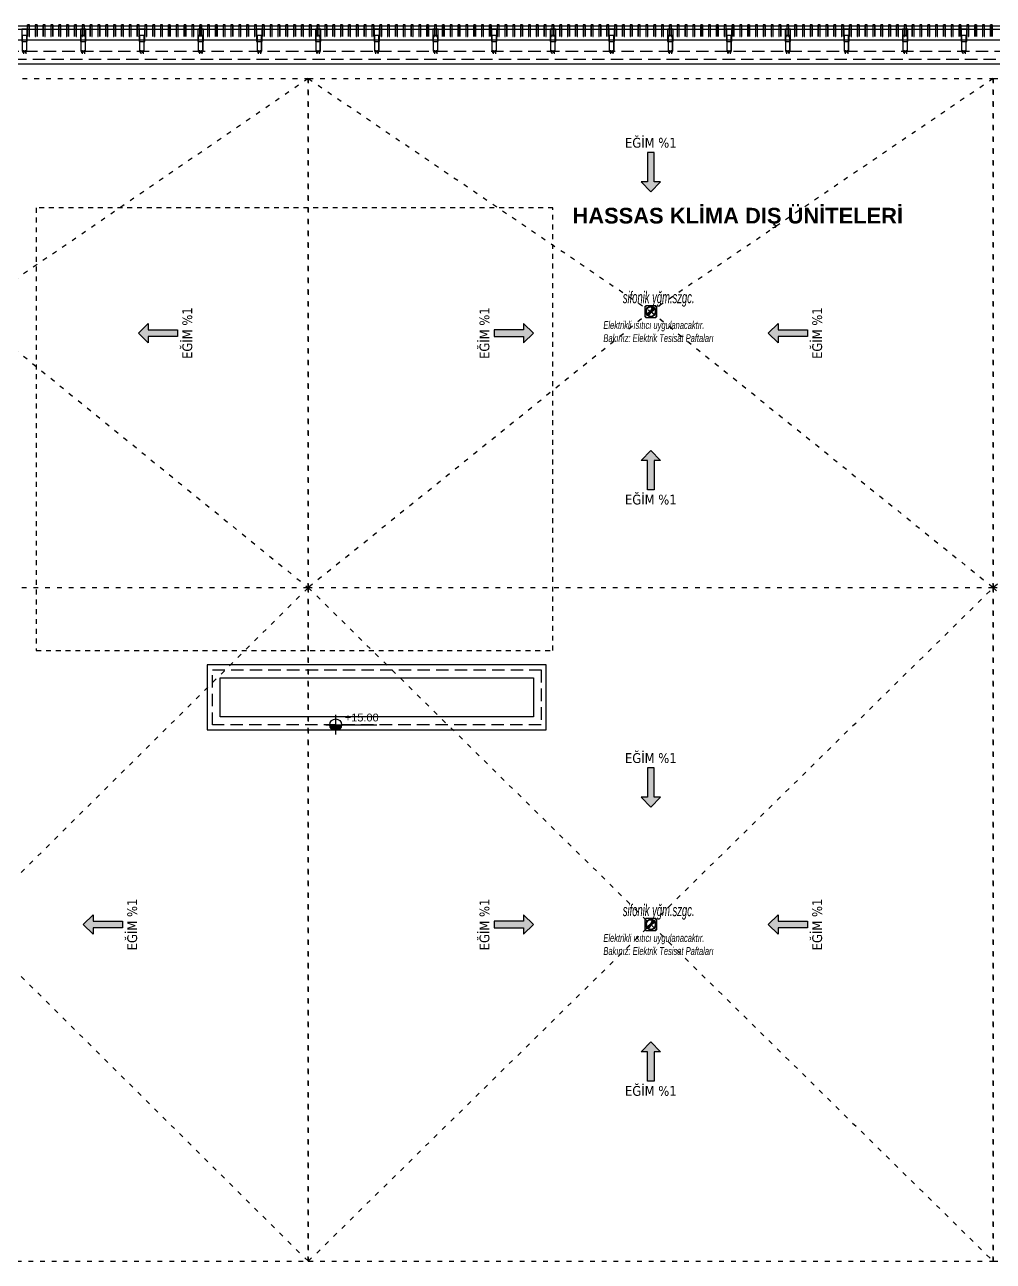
# Model space of a CAD drawing. Header units: centimetres. Extents: x 372964 to 529194, y 28783 to 59011.
# Drawn here: x 393050 to 395525, y 33743 to 36900 of the extents above; entities that cross this region are included whole.
import ezdxf
from ezdxf.enums import TextEntityAlignment as Align

# ---------------------------------------------------------------- set-up
doc = ezdxf.new("R2010")
doc.units = ezdxf.units.CM
for name, pattern in [('( Hidden )', [0.375, 0.25, -0.125]), ('3+1_3b$0$DASHED', [0.25, 0.125, -0.125]), ('ACAD_ISO03W100', [30, 12, -18]), ('HIDDEN', [9.525, 6.35, -3.175])]:
    doc.linetypes.add(name, pattern=pattern)
doc.layers.get('0').update_dxf_attribs({"lineweight": 9})
for name, color, linetype, lineweight in [('0-KRCN-MİMARİ-220526', 8, 'Continuous', 9), ('0-KRCN-SHT-YAZI-ÇAP-PİSSU', 41, 'Continuous', 30), ('AS_YAZI', 8, 'Continuous', 9), ('GEB-BEZUG', 8, 'Continuous', 25)]:
    doc.layers.add(name, color=color, linetype=linetype, lineweight=lineweight)
for name, color, linetype in [('AS_GOR', 8, 'Continuous'), ('AS_PRFL_CELIK', 8, 'Continuous'), ('AS_SMB_KOT', 8, 'Continuous'), ('AS_TA_HIDDEN', 8, 'HIDDEN'), ('AS_TES_SUZGEC', 171, 'Continuous'), ('AS_YAZI_EGIM', 8, 'Continuous')]:
    doc.layers.add(name, color=color, linetype=linetype)
doc.styles.add('_yazı-50', font='arial.ttf')
doc.styles.add('Kalin02', font='arialbd.ttf')
doc.styles.add('TAHOMA', font='tahoma.ttf')
doc.styles.add('ÇAP-2', font='ARIALNBI.TTF')

# ---------------------------------------------------------------- blocks, each defined once
blk = doc.blocks.new('celik dikey profil 8x14')
at = {"layer": 'AS_PRFL_CELIK', "transparency": 33554687}
h = blk.add_hatch(dxfattribs=at)
h.set_pattern_fill('STEEL', color=256, scale=0.1, angle=-90)
h.set_pattern_definition([(315, (-91390.32118, 487457.80356), (0.22450640303, 0.22450640303), []), (315, (-91390.16243, 487457.80356), (0.22450640303, 0.22450640303), [])])
h.paths.add_polyline_path([(2, -26.5), (2.5, -26.5), (2.5, 3.5), (-2.5, 3.5), (-2.5, -26.5), (-2, -26.5), (-2, 3), (2, 3)])
at = {"layer": 'AS_PRFL_CELIK'}
blk.add_lwpolyline([(2, -26.5), (2.5, -26.5), (2.5, 3.5), (-2.5, 3.5), (-2.5, -26.5), (-2, -26.5), (-2, 3), (2, 3)], close=True, dxfattribs=at)
blk = doc.blocks.new('celik yatay tasiyici')
at = {"layer": 'AS_PRFL_CELIK'}
blk.add_line((-6, 0.5), (6, 0.5), dxfattribs=at)
for points in [[(7, 56), (-7, 56), (-7, 25), (7, 25)], [(-6, 0), (6, 0), (6, 40), (-6, 40)], [(-2, 0.5), (-4, 0.5), (-4, 0.7), (-2, 0.7)], [(-2.3, 0.7), (-3.7, 0.7), (-3.7, 1.5), (-2.3, 1.5)], [(-2.5, 0.5), (-2.5, -4.5), (-3.5, -4.5), (-3.5, 0.5)], [(4, 0.5), (2, 0.5), (2, 0.7), (4, 0.7)], [(3.7, 0.7), (2.3, 0.7), (2.3, 1.5), (3.7, 1.5)], [(3.5, 0.5), (3.5, -4.5), (2.5, -4.5), (2.5, 0.5)]]:
    blk.add_lwpolyline(points, close=True, dxfattribs=at)
blk.add_lwpolyline([(5.5, 0.5), (5.5, 40)], dxfattribs=at)
at = {"layer": 'AS_PRFL_CELIK', "linetype": '( Hidden )'}
for points in [[(-3, 2.5), (-3, -6.5)], [(3, 2.5), (3, -6.5)]]:
    blk.add_lwpolyline(points, dxfattribs=at)
blk = doc.blocks.new('celik cephe sistem plan')
at = {"layer": 'AS_PRFL_CELIK'}
blk.add_lwpolyline([(-20, 64), (-20, 56), (3620, 56), (3620, 64)], close=True, dxfattribs=at)
for name, p in [('celik dikey profil 8x14', (460, 64)), ('celik dikey profil 8x14', (480, 64)), ('celik dikey profil 8x14', (500, 64)), ('celik dikey profil 8x14', (520, 64)), ('celik dikey profil 8x14', (540, 64)), ('celik dikey profil 8x14', (560, 64)), ('celik dikey profil 8x14', (580, 64)), ('celik dikey profil 8x14', (600, 64)), ('celik dikey profil 8x14', (620, 64)), ('celik dikey profil 8x14', (640, 64)), ('celik dikey profil 8x14', (660, 64)), ('celik dikey profil 8x14', (680, 64)), ('celik dikey profil 8x14', (700, 64)), ('celik dikey profil 8x14', (720, 64)), ('celik dikey profil 8x14', (740, 64)), ('celik dikey profil 8x14', (760, 64)), ('celik dikey profil 8x14', (780, 64)), ('celik dikey profil 8x14', (800, 64)), ('celik dikey profil 8x14', (820, 64)), ('celik dikey profil 8x14', (840, 64)), ('celik dikey profil 8x14', (860, 64)), ('celik dikey profil 8x14', (880, 64)), ('celik dikey profil 8x14', (900, 64)), ('celik dikey profil 8x14', (920, 64)), ('celik dikey profil 8x14', (940, 64)), ('celik dikey profil 8x14', (960, 64)), ('celik dikey profil 8x14', (980, 64)), ('celik dikey profil 8x14', (1000, 64)), ('celik dikey profil 8x14', (1020, 64)), ('celik dikey profil 8x14', (1040, 64)), ('celik dikey profil 8x14', (1060, 64)), ('celik dikey profil 8x14', (1080, 64)), ('celik dikey profil 8x14', (1100, 64)), ('celik dikey profil 8x14', (1120, 64)), ('celik dikey profil 8x14', (1140, 64)), ('celik dikey profil 8x14', (1160, 64)), ('celik dikey profil 8x14', (1180, 64)), ('celik dikey profil 8x14', (1200, 64)), ('celik dikey profil 8x14', (1220, 64)), ('celik dikey profil 8x14', (1240, 64)), ('celik dikey profil 8x14', (1260, 64)), ('celik dikey profil 8x14', (1280, 64)), ('celik dikey profil 8x14', (1300, 64)), ('celik dikey profil 8x14', (1320, 64)), ('celik dikey profil 8x14', (1340, 64)), ('celik dikey profil 8x14', (1360, 64)), ('celik dikey profil 8x14', (1380, 64)), ('celik dikey profil 8x14', (1400, 64)), ('celik dikey profil 8x14', (1420, 64)), ('celik dikey profil 8x14', (1440, 64)), ('celik dikey profil 8x14', (1460, 64)), ('celik dikey profil 8x14', (1480, 64)), ('celik dikey profil 8x14', (1500, 64)), ('celik dikey profil 8x14', (1520, 64)), ('celik dikey profil 8x14', (1540, 64)), ('celik dikey profil 8x14', (1560, 64)), ('celik dikey profil 8x14', (1580, 64)), ('celik dikey profil 8x14', (1600, 64)), ('celik dikey profil 8x14', (1620, 64)), ('celik dikey profil 8x14', (1640, 64)), ('celik dikey profil 8x14', (1660, 64)), ('celik dikey profil 8x14', (1680, 64)), ('celik dikey profil 8x14', (1700, 64)), ('celik dikey profil 8x14', (1720, 64)), ('celik dikey profil 8x14', (1740, 64)), ('celik dikey profil 8x14', (1760, 64)), ('celik dikey profil 8x14', (1780, 64)), ('celik dikey profil 8x14', (1800, 64)), ('celik dikey profil 8x14', (1820, 64)), ('celik dikey profil 8x14', (1840, 64)), ('celik dikey profil 8x14', (1860, 64)), ('celik dikey profil 8x14', (1880, 64)), ('celik dikey profil 8x14', (1900, 64)), ('celik dikey profil 8x14', (1920, 64)), ('celik dikey profil 8x14', (1940, 64)), ('celik dikey profil 8x14', (1960, 64)), ('celik dikey profil 8x14', (1980, 64)), ('celik dikey profil 8x14', (2000, 64)), ('celik dikey profil 8x14', (2020, 64)), ('celik dikey profil 8x14', (2040, 64)), ('celik dikey profil 8x14', (2060, 64)), ('celik dikey profil 8x14', (2080, 64)), ('celik dikey profil 8x14', (2100, 64)), ('celik dikey profil 8x14', (2120, 64)), ('celik dikey profil 8x14', (2140, 64)), ('celik dikey profil 8x14', (2160, 64)), ('celik dikey profil 8x14', (2180, 64)), ('celik dikey profil 8x14', (2200, 64)), ('celik dikey profil 8x14', (2220, 64)), ('celik dikey profil 8x14', (2240, 64)), ('celik dikey profil 8x14', (2260, 64)), ('celik dikey profil 8x14', (2280, 64)), ('celik dikey profil 8x14', (2300, 64)), ('celik dikey profil 8x14', (2320, 64)), ('celik dikey profil 8x14', (2340, 64)), ('celik dikey profil 8x14', (2360, 64)), ('celik dikey profil 8x14', (2380, 64)), ('celik dikey profil 8x14', (2400, 64)), ('celik dikey profil 8x14', (2420, 64)), ('celik dikey profil 8x14', (2440, 64)), ('celik dikey profil 8x14', (2460, 64)), ('celik dikey profil 8x14', (2480, 64)), ('celik dikey profil 8x14', (2500, 64)), ('celik dikey profil 8x14', (2520, 64)), ('celik dikey profil 8x14', (2540, 64)), ('celik dikey profil 8x14', (2560, 64)), ('celik dikey profil 8x14', (2580, 64)), ('celik dikey profil 8x14', (2600, 64)), ('celik dikey profil 8x14', (2620, 64)), ('celik dikey profil 8x14', (2640, 64)), ('celik dikey profil 8x14', (2660, 64)), ('celik dikey profil 8x14', (2680, 64)), ('celik dikey profil 8x14', (2700, 64)), ('celik dikey profil 8x14', (2720, 64)), ('celik dikey profil 8x14', (2740, 64)), ('celik dikey profil 8x14', (2760, 64)), ('celik dikey profil 8x14', (2780, 64)), ('celik dikey profil 8x14', (2800, 64)), ('celik dikey profil 8x14', (2820, 64)), ('celik dikey profil 8x14', (2840, 64)), ('celik dikey profil 8x14', (2860, 64)), ('celik dikey profil 8x14', (2880, 64)), ('celik dikey profil 8x14', (2900, 64)), ('celik dikey profil 8x14', (2920, 64)), ('celik yatay tasiyici', (450, 0)), ('celik yatay tasiyici', (600, 0)), ('celik yatay tasiyici', (750, 0)), ('celik yatay tasiyici', (900, 0)), ('celik yatay tasiyici', (1050, 0)), ('celik yatay tasiyici', (1200, 0)), ('celik yatay tasiyici', (1350, 0)), ('celik yatay tasiyici', (1500, 0)), ('celik yatay tasiyici', (1650, 0)), ('celik yatay tasiyici', (1800, 0)), ('celik yatay tasiyici', (1950, 0)), ('celik yatay tasiyici', (2100, 0)), ('celik yatay tasiyici', (2250, 0)), ('celik yatay tasiyici', (2400, 0)), ('celik yatay tasiyici', (2550, 0)), ('celik yatay tasiyici', (2700, 0)), ('celik yatay tasiyici', (2850, 0))]:
    blk.add_blockref(name, p, dxfattribs=at)
blk = doc.blocks.new('STR_R')
at = {"layer": 'AS_TA_HIDDEN', "linetype": 'HIDDEN', "ltscale": 5}
for points in [[(13840, -225), (14375, -225), (14375, 50), (22550, 50)], [(13840, -245), (14395, -245), (14395, 30), (22530, 30), (22530, -1320)]]:
    blk.add_lwpolyline(points, dxfattribs=at)
for points in [[(16170, -1670), (15330, -1670), (15330, -1530), (16170, -1530)], [(16150, -1650), (15350, -1650), (15350, -1550), (16150, -1550)]]:
    blk.add_lwpolyline(points, close=True, dxfattribs=at)
at = {"layer": 'AS_PRFL_CELIK'}
blk.add_blockref('celik cephe sistem plan', (14400, 50), dxfattribs=at)
blk = doc.blocks.new('OPK-03-1_RD')
at = {"layer": 'AS_GOR'}
for points in [[(22578, -1295), (22578, 78), (14347, 78), (14347, -197), (13868, -197)], [(22517, -1295), (22517, 17), (14408, 17), (14408, -258), (13868, -258)]]:
    blk.add_lwpolyline(points, dxfattribs=at)
for points in [[(15317, -1683), (16183, -1683), (16183, -1517), (15317, -1517)], [(15350, -1550), (16150, -1550), (16150, -1650), (15350, -1650)]]:
    blk.add_lwpolyline(points, close=True, dxfattribs=at)
blk.add_blockref('STR_R', (0, 0))
blk = doc.blocks.new('Einfügepunkt')
at = {"layer": 'GEB-BEZUG'}
for p, q in [((-1, -1), (1, 1)), ((-1, 1), (1, -1))]:
    blk.add_line(p, q, dxfattribs=at)
blk = doc.blocks.new('sifonik-suzgec')
at = {"layer": 'AS_TES_SUZGEC', "ltscale": 25}
for p, q in [((-15, 13), (-13, 15)), ((-15, 13), (-15, -13)), ((-12.9, 0.2), (-13.1, 0)), ((13, 15), (-13, 15)), ((-12.9, 0.2), (-12.2, 0.2)), ((-12.4, 3.5), (-12.6, 3.4)), ((-12.6, 3.4), (-12.5, 3.2)), ((-12.6, 3.4), (-11.9, 3.2)), ((-12.5, 3.2), (-11.8, 3)), ((-12.4, 3.5), (-11.7, 3.3)), ((-12.3, 0), (-12.2, 0.2)), ((-12.2, 0.2), (-11.8, 0.2)), ((-11.9, 3.2), (-11.7, 3.3)), ((-11.8, 3), (-11.9, 3.2)), ((-11.4, 2.9), (-11.8, 3)), ((-11.7, 3.3), (-11.3, 3.2)), ((-10.5, 1.6), (-11.7, 1.7)), ((-11.7, 1.4), (-10.6, 1.2)), ((-11.1, 6.6), (-11.3, 6.5)), ((-11.3, 6.5), (-11.3, 6.3)), ((-11.3, 6.5), (-10.7, 6.2)), ((-11.3, 6.3), (-10.6, 5.9)), ((-11.1, 6.6), (-10.4, 6.2)), ((-11, 4.3), (-9.9, 3.9)), ((-9.8, 4.2), (-10.8, 4.7)), ((-10.7, 6.2), (-10.4, 6.2)), ((-10.6, 5.9), (-10.7, 6.2)), ((-10.3, 5.7), (-10.6, 5.9)), ((-10.6, 1.2), (-10.5, 1.6)), ((-10.4, 6.2), (-10.1, 6.1)), ((-9.9, 3.9), (-9.8, 4.2)), ((-9.5, 7), (-8.5, 6.3)), ((-8.3, 6.6), (-9.3, 7.3)), ((-9.2, 9.2), (-9.2, 9)), ((-9, 9.2), (-9.2, 9.2)), ((-9.2, 9.2), (-8.7, 8.7)), ((-9.2, 9), (-8.7, 8.5)), ((-9, 9.2), (-8.5, 8.7)), ((-8.7, 8.7), (-8.5, 8.7)), ((-8.7, 8.5), (-8.7, 8.7)), ((-8.5, 8.2), (-8.7, 8.5)), ((-8.5, 8.7), (-8.2, 8.5)), ((-8.5, 6.3), (-8.3, 6.6)), ((-7.3, 9.3), (-6.6, 8.3)), ((-6.3, 8.5), (-7, 9.5)), ((-6.5, 11.3), (-6.6, 11.1)), ((-6.6, 11.1), (-6.2, 10.4)), ((-6.6, 8.3), (-6.3, 8.5)), ((-6.5, 11.3), (-6.2, 10.7)), ((-6.3, 11.3), (-6.5, 11.3)), ((-6.3, 11.3), (-5.9, 10.6)), ((-6.2, 10.7), (-5.9, 10.6)), ((-6.2, 10.4), (-6.2, 10.7)), ((-6.1, 10.1), (-6.2, 10.4)), ((-5.9, 10.6), (-5.7, 10.3)), ((-4.7, 10.8), (-4.2, 9.8)), ((-3.9, 9.9), (-4.3, 11)), ((-4.2, 9.8), (-3.9, 9.9)), ((-3.4, 12.6), (-3.5, 12.4)), ((-3.5, 12.4), (-3.3, 11.7)), ((-3.4, 12.6), (-3.2, 11.9)), ((-3.2, 12.5), (-3.4, 12.6)), ((-3.3, 11.7), (-3.2, 11.9)), ((-3.2, 11.3), (-3.3, 11.7)), ((-0.6, 0.6), (-3.3, -1.2)), ((-3.3, -1.3), (-0.5, 0.5)), ((-3.2, 12.5), (-3, 11.8)), ((-3.2, 11.9), (-3, 11.8)), ((-3, 11.8), (-2.9, 11.4)), ((-1.7, 11.7), (-1.6, 10.5)), ((-1.6, 10.5), (-1.2, 10.6)), ((-1.2, 10.6), (-1.4, 11.7)), ((1.8, 4.2), (-0.6, 0.6)), ((-0.6, 0.6), (-0.5, 0.5)), ((-0.5, 0.5), (1.8, 4.1)), ((-0.5, 0.5), (0, 0)), ((0, 13.1), (-0.2, 12.9)), ((-0.2, 12.9), (-0.2, 12.2)), ((-0.2, 12.2), (0, 12.3)), ((-0.2, 11.8), (-0.2, 12.2)), ((0, 13.1), (0, 12.3)), ((0.2, 12.9), (0, 13.1)), ((0, 12.3), (0.2, 12.2)), ((0, 0), (2.6, 2.6)), ((0, 0), (0, 0.2)), ((0.2, 12.9), (0.2, 12.2)), ((0.2, 12.2), (0.2, 11.8)), ((3.3, 1.3), (0.5, -0.5)), ((0.6, -0.6), (3.3, 1.2)), ((1.4, 11.7), (1.2, 10.6)), ((1.2, 10.6), (1.6, 10.5)), ((1.6, 10.5), (1.7, 11.7)), ((1.9, 4.3), (1.8, 4.2)), ((1.8, 4.2), (1.8, 4.1)), ((1.8, 4.2), (1.8, 4.2)), ((1.8, 4.1), (1.8, 4.2)), ((2.6, 2.6), (1.8, 4.2)), ((1.8, 4.1), (2.6, 2.6)), ((3.8, 7.3), (1.9, 4.3)), ((1.9, 4.3), (3.9, 7.2)), ((1.9, 4.2), (1.9, 4.3)), ((1.9, 4.3), (1.9, 4.2)), ((1.9, 4.3), (1.9, 4.3)), ((2.7, 2.7), (1.9, 4.3)), ((1.9, 4.2), (2.7, 2.7)), ((2.6, 2.6), (2.6, 2.6)), ((2.6, 2.6), (2.6, 2.6)), ((2.6, 2.6), (3.3, 1.3)), ((3.3, 1.3), (2.6, 2.6)), ((2.7, 2.7), (7.7, 7.7)), ((2.7, 2.7), (2.7, 2.7)), ((2.7, 2.7), (2.7, 2.7)), ((2.7, 2.7), (3.4, 1.4)), ((3.4, 1.4), (2.7, 2.7)), ((2.9, 11.4), (3, 11.8)), ((3.2, 12.5), (3, 11.8)), ((3, 11.8), (3.2, 11.9)), ((3.4, 12.6), (3.2, 11.9)), ((3.4, 12.6), (3.2, 12.5)), ((3.2, 11.9), (3.3, 11.7)), ((3.3, 11.7), (3.2, 11.3)), ((3.5, 12.4), (3.3, 11.7)), ((3.3, 1.2), (3.5, 1.3)), ((3.3, 1.3), (3.3, 1.3)), ((3.3, 1.2), (3.3, 1.3)), ((3.3, 1.3), (3.3, 1.2)), ((3.5, 12.4), (3.4, 12.6)), ((7.2, 3.9), (3.4, 1.4)), ((3.4, 1.4), (3.4, 1.4)), ((3.5, 1.3), (3.4, 1.4)), ((3.4, 1.4), (3.5, 1.3)), ((3.5, 1.3), (7.3, 3.8)), ((3.8, 7.3), (4.1, 7.7)), ((4.3, 11), (3.9, 9.9)), ((3.9, 9.9), (4.2, 9.8)), ((4.1, 7.7), (5.7, 10.3)), ((4.2, 9.8), (4.7, 10.8)), ((5.7, 10.3), (5.9, 10.5)), ((6.3, 11.3), (5.9, 10.5)), ((5.9, 10.5), (6.1, 10.6)), ((6.5, 11.3), (6.1, 10.6)), ((6.1, 10.6), (6.2, 10.3)), ((6.2, 10.3), (6.1, 10.1)), ((6.6, 11.1), (6.2, 10.3)), ((6.5, 11.3), (6.3, 11.3)), ((6.6, 11.1), (6.5, 11.3)), ((6.6, 9.8), (6.8, 9.9)), ((7.2, 9.3), (7.4, 9.5)), ((7.7, 4.1), (7.3, 3.8)), ((7.7, 9.2), (7.6, 9.1)), ((7.7, 7.7), (8.6, 8.6)), ((7.7, 4.1), (10.3, 5.7)), ((10.3, 5.8), (7.9, 4.3)), ((8.2, 8.5), (8.4, 8.6)), ((9, 9.2), (8.4, 8.6)), ((8.4, 8.6), (8.6, 8.6)), ((8.6, 8.4), (8.5, 8.2)), ((9.2, 9.2), (8.6, 8.6)), ((9.2, 9), (8.6, 8.4)), ((8.6, 8.6), (8.6, 8.4)), ((9.2, 9.2), (9, 9.2)), ((9.1, 7.6), (9.2, 7.7)), ((9.2, 9), (9.2, 9.2)), ((9.3, 7.2), (9.5, 7.4)), ((9.9, 6.8), (9.8, 6.6)), ((10.1, 6.1), (10.3, 6.2)), ((11.1, 6.6), (10.3, 6.2)), ((10.3, 6.2), (10.6, 6.1)), ((10.5, 6), (10.3, 5.8)), ((10.3, 5.7), (10.5, 5.9)), ((10.3, 5.8), (10.3, 5.7)), ((11.3, 6.3), (10.5, 5.9)), ((10.6, 6.1), (10.5, 6)), ((10.5, 5.9), (10.5, 6)), ((11.3, 6.5), (10.6, 6.1)), ((11.3, 6.5), (11.1, 6.6)), ((11.3, 6.3), (11.3, 6.5)), ((11.7, 3.3), (11.3, 3.2)), ((11.4, 2.9), (11.8, 3)), ((12.4, 3.5), (11.7, 3.3)), ((11.9, 3.2), (11.7, 3.3)), ((11.8, 3), (11.9, 3.2)), ((12.5, 3.2), (11.8, 3)), ((12.2, 0.2), (11.8, 0.2)), ((12.6, 3.4), (11.9, 3.2)), ((12.3, 0), (12.2, 0.2)), ((12.9, 0.2), (12.2, 0.2)), ((12.6, 3.4), (12.4, 3.5)), ((12.5, 3.2), (12.6, 3.4)), ((13.1, 0), (12.9, 0.2)), ((13, 15), (15, 13)), ((15, -13), (15, 13)), ((-13, -15), (-15, -13)), ((-13.1, 0), (-12.9, -0.2)), ((-13.1, 0), (-12.3, 0)), ((-13, -15), (13, -15)), ((-12.9, -0.2), (-12.2, -0.2)), ((-12.5, -3.2), (-12.6, -3.4)), ((-12.6, -3.4), (-11.9, -3.2)), ((-12.6, -3.4), (-12.4, -3.5)), ((-12.5, -3.2), (-11.8, -3)), ((-12.4, -3.5), (-11.7, -3.3)), ((-12.2, -0.2), (-12.3, 0)), ((-11.8, -0.2), (-12.2, -0.2)), ((-11.9, -3.2), (-11.8, -3)), ((-11.7, -3.3), (-11.9, -3.2)), ((-11.8, -3), (-11.4, -2.9)), ((-10.6, -1.2), (-11.7, -1.4)), ((-11.7, -1.7), (-10.5, -1.6)), ((-11.3, -3.2), (-11.7, -3.3)), ((-11.3, -6.3), (-10.5, -5.9)), ((-11.3, -6.5), (-10.6, -6.1)), ((-11.3, -6.3), (-11.3, -6.5)), ((-11.3, -6.5), (-11.1, -6.6)), ((-11.1, -6.6), (-10.3, -6.2)), ((-9.9, -3.9), (-11, -4.3)), ((-10.8, -4.7), (-9.8, -4.2)), ((-10.5, -1.6), (-10.6, -1.2)), ((-10.6, -6.1), (-10.5, -5.9)), ((-10.3, -6.2), (-10.6, -6.1)), ((-10.5, -5.9), (-10.3, -5.7)), ((-10.3, -5.7), (-7.7, -4.1)), ((-10.1, -6.1), (-10.3, -6.2)), ((-9.8, -4.2), (-9.9, -3.9)), ((-9.9, -6.8), (-9.8, -6.6)), ((-9.3, -7.2), (-9.5, -7.4)), ((-9.1, -7.6), (-9.2, -7.7)), ((-9.2, -9), (-8.6, -8.4)), ((-9.2, -9.2), (-8.6, -8.6)), ((-9.2, -9), (-9.2, -9.2)), ((-9.2, -9.2), (-9, -9.2)), ((-9, -9.2), (-8.4, -8.6)), ((-8.6, -8.6), (-7.7, -7.7)), ((-8.6, -8.4), (-8.5, -8.2)), ((-8.6, -8.6), (-8.6, -8.4)), ((-8.4, -8.6), (-8.6, -8.6)), ((-8.2, -8.5), (-8.4, -8.6)), ((-7.7, -7.7), (-2.7, -2.7)), ((-7.7, -4.1), (-7.3, -3.8)), ((-7.7, -9.2), (-7.6, -9.1)), ((-7.2, -9.3), (-7.4, -9.5)), ((-3.5, -1.3), (-7.3, -3.8)), ((-7.3, -3.9), (-3.4, -1.4)), ((-6.6, -9.8), (-6.8, -9.9)), ((-6.6, -11.1), (-6.2, -10.3)), ((-6.6, -11.1), (-6.5, -11.3)), ((-6.5, -11.3), (-6.1, -10.6)), ((-6.5, -11.3), (-6.3, -11.3)), ((-6.3, -11.3), (-5.9, -10.5)), ((-6.2, -10.3), (-6.1, -10.1)), ((-6.1, -10.6), (-6.2, -10.3)), ((-6, -10.5), (-6.1, -10.6)), ((-5.8, -10.3), (-6, -10.5)), ((-6, -10.5), (-5.9, -10.5)), ((-5.9, -10.5), (-5.7, -10.3)), ((-4.3, -7.9), (-5.8, -10.3)), ((-5.7, -10.3), (-5.8, -10.3)), ((-5.7, -10.3), (-4.1, -7.7)), ((-3.8, -7.3), (-4.1, -7.7)), ((-1.9, -4.3), (-3.9, -7.3)), ((-3.8, -7.3), (-1.9, -4.3)), ((-3.3, -1.2), (-3.5, -1.3)), ((-3.5, -1.3), (-3.4, -1.4)), ((-3.4, -1.4), (-3.5, -1.3)), ((-3.5, -12.4), (-3.3, -11.7)), ((-3.5, -12.4), (-3.4, -12.6)), ((-3.4, -1.4), (-3.4, -1.4)), ((-2.7, -2.7), (-3.4, -1.4)), ((-3.4, -1.4), (-2.7, -2.7)), ((-3.4, -12.6), (-3.2, -11.9)), ((-3.4, -12.6), (-3.2, -12.5)), ((-3.3, -1.3), (-3.3, -1.2)), ((-3.3, -1.2), (-3.3, -1.3)), ((-3.3, -1.3), (-3.3, -1.3)), ((-2.6, -2.6), (-3.3, -1.3)), ((-3.3, -1.3), (-2.6, -2.6)), ((-3.2, -11.3), (-3.3, -11.7)), ((-3.3, -11.7), (-3.2, -11.9)), ((-3.2, -11.9), (-3, -11.8)), ((-3.2, -12.5), (-3, -11.8)), ((-3, -11.8), (-2.9, -11.4)), ((-2.7, -2.7), (-2.7, -2.7)), ((-2.7, -2.7), (-1.9, -4.3)), ((-1.9, -4.2), (-2.7, -2.7)), ((-2.7, -2.7), (-2.7, -2.7)), ((-2.6, -2.6), (0, 0)), ((-2.6, -2.6), (-2.6, -2.6)), ((-2.6, -2.6), (-1.8, -4.2)), ((-1.8, -4.1), (-2.6, -2.6)), ((-2.6, -2.6), (-2.6, -2.6)), ((-1.9, -4.3), (-1.8, -4.2)), ((-1.9, -4.2), (-1.9, -4.3)), ((-1.9, -4.3), (-1.9, -4.2)), ((-1.9, -4.3), (-1.9, -4.3)), ((0.5, -0.5), (-1.8, -4.1)), ((-1.8, -4.2), (0.6, -0.6)), ((-1.8, -4.2), (-1.8, -4.1)), ((-1.8, -4.1), (-1.8, -4.2)), ((-1.8, -4.2), (-1.8, -4.2)), ((0, 0), (-0.3, 0)), ((-0.2, -11.8), (-0.2, -12.2)), ((-0.2, -12.2), (0, -12.3)), ((-0.2, -12.9), (-0.2, -12.2)), ((-0.2, -12.9), (0, -13.1)), ((0, 0), (0.5, -0.5)), ((0, 0), (0.2, 0)), ((0, 0), (0, -0.3)), ((0, -12.3), (0.2, -12.2)), ((0, -13.1), (0, -12.3)), ((0, -13.1), (0.2, -12.9)), ((0.2, -12.2), (0.2, -11.8)), ((0.2, -12.9), (0.2, -12.2)), ((0.6, -0.6), (0.5, -0.5)), ((2.9, -11.4), (3, -11.8)), ((3, -11.8), (3.2, -11.9)), ((3.2, -12.5), (3, -11.8)), ((3.3, -11.7), (3.2, -11.3)), ((3.2, -11.9), (3.3, -11.7)), ((3.4, -12.6), (3.2, -11.9)), ((3.2, -12.5), (3.4, -12.6)), ((3.5, -12.4), (3.3, -11.7)), ((3.4, -12.6), (3.5, -12.4)), ((5.7, -10.3), (5.9, -10.6)), ((5.9, -10.6), (6.2, -10.7)), ((6.3, -11.3), (5.9, -10.6)), ((6.2, -10.4), (6.1, -10.1)), ((6.2, -10.7), (6.2, -10.4)), ((6.6, -11.1), (6.2, -10.4)), ((6.5, -11.3), (6.2, -10.7)), ((6.3, -11.3), (6.5, -11.3)), ((6.5, -11.3), (6.6, -11.1)), ((8.2, -8.5), (8.5, -8.7)), ((8.7, -8.5), (8.5, -8.2)), ((8.5, -8.7), (8.7, -8.7)), ((9, -9.2), (8.5, -8.7)), ((8.7, -8.7), (8.7, -8.5)), ((9.2, -9), (8.7, -8.5)), ((9.2, -9.2), (8.7, -8.7)), ((9, -9.2), (9.2, -9.2)), ((9.2, -9.2), (9.2, -9)), ((10.1, -6.1), (10.4, -6.2)), ((10.6, -5.9), (10.3, -5.7)), ((10.4, -6.2), (10.7, -6.2)), ((11.1, -6.6), (10.4, -6.2)), ((10.7, -6.2), (10.6, -5.9)), ((11.3, -6.3), (10.6, -5.9)), ((11.3, -6.5), (10.7, -6.2)), ((11.1, -6.6), (11.3, -6.5)), ((11.3, -3.2), (11.7, -3.3)), ((11.3, -6.5), (11.3, -6.3)), ((11.8, -3), (11.4, -2.9)), ((11.7, -3.3), (11.9, -3.2)), ((12.4, -3.5), (11.7, -3.3)), ((11.8, -0.2), (12.2, -0.2)), ((11.9, -3.2), (11.8, -3)), ((12.5, -3.2), (11.8, -3)), ((12.6, -3.4), (11.9, -3.2)), ((12.2, -0.2), (12.3, 0)), ((12.9, -0.2), (12.2, -0.2)), ((13.1, 0), (12.3, 0)), ((12.4, -3.5), (12.6, -3.4)), ((12.6, -3.4), (12.5, -3.2)), ((12.9, -0.2), (13.1, 0)), ((15, -13), (13, -15))]:
    blk.add_line(p, q, dxfattribs=at)
for centre, radius in [((0, 0), 13.1), ((-12.5, 12.5), 0.3), ((12.5, 12.5), 0.3), ((-12.5, -12.5), 0.3), ((12.5, -12.5), 0.3)]:
    blk.add_circle(centre, radius, dxfattribs=at)
for centre, radius, start, end in [((0, 0), 12.9, 165.8007, 179.1993), ((0, 0), 12.6, 165.8198, 179.1802), ((0, 0), 12.9, 150.8007, 164.1993), ((0, 0), 12.6, 150.8198, 164.1802), ((0, 0), 12.1, 165.8539, 179.1461), ((0, 0), 12, 165.8607, 179.1393), ((0, 0), 11.8, 165.8753, 179.1247), ((0, 0), 11.8, 171.6247, 173.3753), ((0, 0), 12.1, 150.8539, 164.1461), ((0, 0), 12, 150.8607, 164.1393), ((0, 0), 11.8, 150.8753, 164.1247), ((0, 0), 12.9, 135.8007, 149.1993), ((0, 0), 11.8, 156.6247, 158.3753), ((0, 0), 12.6, 135.8198, 149.1802), ((0, 0), 12.1, 135.8539, 149.1461), ((0, 0), 12, 135.8607, 149.1393), ((0, 0), 11.8, 135.8753, 149.1247), ((0, 0), 11.8, 141.6247, 143.3753), ((0, 0), 12.9, 120.8007, 134.1993), ((0, 0), 12.6, 120.8198, 134.1802), ((0, 0), 12.1, 120.8539, 134.1461), ((0, 0), 12, 120.8607, 134.1393), ((0, 0), 11.8, 120.8753, 134.1247), ((0, 0), 11.8, 126.6247, 128.3753), ((0, 0), 12.9, 105.8007, 119.1993), ((0, 0), 12.6, 105.8198, 119.1802), ((0, 0), 12.1, 105.8539, 119.1461), ((0, 0), 12, 105.8607, 119.1393), ((0, 0), 11.8, 105.8753, 119.1247), ((0, 0), 11.8, 111.6247, 113.3753), ((0, 0), 12.9, 90.8007, 104.1993), ((0, 0), 12.6, 90.8198, 104.1802), ((0, 0), 12.1, 90.8539, 104.1461), ((0, 0), 12, 90.8607, 104.1393), ((0, 0), 11.8, 90.8753, 104.1247), ((0, 0), 11.8, 96.6247, 98.3753), ((0, 0), 12.9, 75.8007, 89.1993), ((0, 0), 12.6, 75.8198, 89.1802), ((0, 0), 12.1, 75.8539, 89.1461), ((0, 0), 12, 75.8607, 89.1393), ((0, 0), 11.8, 75.8753, 89.1247), ((0, 0), 11.8, 81.6247, 83.3753), ((0, 0), 11.8, 60.8753, 74.1247), ((0, 0), 12.1, 60.8539, 74.1461), ((0, 0), 12, 60.8607, 74.1393), ((0, 0), 12.6, 60.8198, 74.1802), ((0, 0), 12.9, 60.8007, 74.1993), ((5.9, 5.9), 2.58, 45, 135.7807), ((0, 0), 11.8, 66.6247, 68.3753), ((0, 0), 11.8, 45.8753, 59.1247), ((0, 0), 12.1, 45.8539, 59.1461), ((0, 0), 12, 55.6693, 59.1393), ((0, 0), 12.6, 45.8198, 59.1802), ((0, 0), 12.9, 45.8007, 59.1993), ((0, 0), 12, 52.1808, 55.6693), ((0, 0), 12, 45.8607, 50.069), ((5.9, 5.9), 2.58, 321.1789, 45), ((5.9, 5.9), 2.58, 314.2193, 321.1789), ((0, 0), 11.8, 30.8753, 44.1247), ((0, 0), 12, 39.931, 44.1393), ((0, 0), 12.1, 30.8539, 44.1461), ((0, 0), 12.6, 30.8198, 44.1802), ((0, 0), 12.9, 30.8007, 44.1993), ((0, 0), 12, 34.3307, 37.8192), ((0, 0), 12, 30.8607, 34.3307), ((0, 0), 11.8, 15.8753, 29.1247), ((0, 0), 12, 15.8607, 29.1393), ((0, 0), 12.1, 15.8539, 29.1461), ((0, 0), 12.6, 15.8198, 29.1802), ((0, 0), 12.9, 15.8007, 29.1993), ((0, 0), 11.8, 0.8753, 14.1247), ((0, 0), 12, 0.8607, 14.1393), ((0, 0), 12.1, 0.8539, 14.1461), ((0, 0), 12.6, 0.8198, 14.1802), ((0, 0), 12.9, 0.8007, 14.1993), ((0, 0), 12.9, 180.8007, 194.1993), ((0, 0), 12.6, 180.8198, 194.1802), ((0, 0), 12.9, 195.8007, 209.1993), ((0, 0), 12.1, 180.8539, 194.1461), ((0, 0), 12.6, 195.8198, 209.1802), ((0, 0), 12, 180.8607, 194.1393), ((0, 0), 11.8, 180.8753, 194.1247), ((0, 0), 11.8, 186.6247, 188.3753), ((0, 0), 12.1, 195.8539, 209.1461), ((0, 0), 12, 195.8607, 209.1393), ((0, 0), 11.8, 195.8753, 209.1247), ((0, 0), 12.9, 210.8007, 224.1993), ((0, 0), 11.8, 201.6247, 203.3753), ((0, 0), 12.6, 210.8198, 224.1802), ((0, 0), 12.1, 210.8539, 224.1461), ((0, 0), 12, 210.8607, 214.3307), ((0, 0), 11.8, 210.8753, 224.1247), ((0, 0), 12, 214.3307, 217.8192), ((0, 0), 12, 219.931, 224.1393), ((0, 0), 12.9, 225.8007, 239.1993), ((0, 0), 12.6, 225.8198, 239.1802), ((-5.9, -5.9), 2.58, 134.2193, 225), ((0, 0), 12, 225.8607, 230.069), ((0, 0), 12.1, 225.8539, 239.1461), ((0, 0), 11.8, 225.8753, 239.1247), ((-5.9, -5.9), 2.58, 225, 308.8211), ((0, 0), 12, 232.1808, 235.6693), ((0, 0), 12, 235.6693, 239.1393), ((0, 0), 12.9, 240.8007, 254.1993), ((0, 0), 12.6, 240.8198, 254.1802), ((0, 0), 12.1, 240.8539, 254.1461), ((0, 0), 12, 240.8607, 254.1393), ((0, 0), 11.8, 240.8753, 254.1247), ((-5.9, -5.9), 2.58, 308.8211, 315.7807), ((0, 0), 12.9, 255.8007, 269.1993), ((0, 0), 12.6, 255.8198, 269.1802), ((0, 0), 12.1, 255.8539, 269.1461), ((0, 0), 11.8, 255.8753, 269.1247), ((0, 0), 12, 255.8607, 269.1393), ((0, 0), 11.8, 270.8753, 284.1247), ((0, 0), 12, 270.8607, 284.1393), ((0, 0), 12.1, 270.8539, 284.1461), ((0, 0), 12.6, 270.8198, 284.1802), ((0, 0), 12.9, 270.8007, 284.1993), ((0, 0), 11.8, 285.8753, 299.1247), ((0, 0), 12, 285.8607, 299.1393), ((0, 0), 12.1, 285.8539, 299.1461), ((0, 0), 12.6, 285.8198, 299.1802), ((0, 0), 12.9, 285.8007, 299.1993), ((0, 0), 11.8, 300.8753, 314.1247), ((0, 0), 12, 300.8607, 314.1393), ((0, 0), 12.1, 300.8539, 314.1461), ((0, 0), 12.6, 300.8198, 314.1802), ((0, 0), 12.9, 300.8007, 314.1993), ((0, 0), 11.8, 315.8753, 329.1247), ((0, 0), 12, 315.8607, 329.1393), ((0, 0), 12.1, 315.8539, 329.1461), ((0, 0), 12.6, 315.8198, 329.1802), ((0, 0), 12.9, 315.8007, 329.1993), ((0, 0), 11.8, 330.8753, 344.1247), ((0, 0), 12, 330.8607, 344.1393), ((0, 0), 12.1, 330.8539, 344.1461), ((0, 0), 12.6, 330.8198, 344.1802), ((0, 0), 12.9, 330.8007, 344.1993), ((0, 0), 11.8, 345.8753, 359.1247), ((0, 0), 12, 345.8607, 359.1393), ((0, 0), 12.1, 345.8539, 359.1461), ((0, 0), 12.6, 345.8198, 359.1802), ((0, 0), 12.9, 345.8007, 359.1993)]:
    blk.add_arc(centre, radius, start, end, dxfattribs=at)
for points, knots in [([(7.7, 7.7), (7.6, 7.8), (7.5, 7.9), (7.1, 8.2), (6.8, 8.3), (6.2, 8.4), (5.9, 8.5), (5.6, 8.4), (5.4, 8.4), (5.2, 8.3), (4.7, 8.2), (4.6, 8.1), (4.3, 7.9), (4.1, 7.7), (3.9, 7.5), (3.9, 7.4), (3.8, 7.3)], [-0.783062, -0.783062, -0.783062, -0.783062, -0.634163, -0.634163, -0.192454, -0.192454, 0.106051, 0.106051, 0.106051, 0.404556, 0.404556, 0.625445, 0.625445, 0.846335, 0.846335, 0.994853, 0.994853, 0.994853, 0.994853]), ([(3.8, 7.3), (3.8, 7.3), (3.8, 7.3), (3.8, 7.3), (3.8, 7.3), (3.8, 7.3)], [0.994853329, 0.994853329, 0.994853329, 0.994853329, 0.995833954, 0.995833954, 0.996814579, 0.996814579, 0.996814579, 0.996814579]), ([(3.9, 7.3), (3.9, 7.4), (4, 7.5), (4.2, 7.7), (4.3, 7.8), (4.6, 8), (4.8, 8.1), (5.2, 8.3), (5.4, 8.3), (5.7, 8.4), (5.9, 8.4), (6.1, 8.4), (6.7, 8.3), (7.1, 8.1), (7.5, 7.8), (7.6, 7.7), (7.7, 7.7)], [-0.994853, -0.994853, -0.994853, -0.994853, -0.846335, -0.846335, -0.625445, -0.625445, -0.404556, -0.404556, -0.106051, -0.106051, -0.106051, 0.192454, 0.192454, 0.634163, 0.634163, 0.784802, 0.784802, 0.784802, 0.784802]), ([(3.9, 7.2), (3.9, 7.2), (3.9, 7.2), (3.9, 7.3), (3.9, 7.3), (3.9, 7.3)], [-0.996814579, -0.996814579, -0.996814579, -0.996814579, -0.995833954, -0.995833954, -0.994853329, -0.994853329, -0.994853329, -0.994853329]), ([(7.7, 7.7), (7.7, 7.6), (7.8, 7.5), (8, 7.2), (8.1, 7.1), (8.2, 6.7), (8.3, 6.6), (8.4, 6.1), (8.4, 5.9), (8.4, 5.7), (8.3, 5.4), (8.3, 5.2), (8, 4.6), (7.8, 4.3), (7.5, 4), (7.4, 3.9), (7.3, 3.9)], [2.356791, 2.356791, 2.356791, 2.356791, 2.50743, 2.50743, 2.728284, 2.728284, 2.949139, 2.949139, 3.247644, 3.247644, 3.247644, 3.546149, 3.546149, 3.987927, 3.987927, 4.136446, 4.136446, 4.136446, 4.136446]), ([(7.3, 3.8), (7.4, 3.9), (7.5, 3.9), (7.9, 4.3), (8.1, 4.6), (8.3, 5.2), (8.4, 5.4), (8.4, 5.6), (8.5, 5.9), (8.4, 6.2), (8.4, 6.6), (8.3, 6.8), (8.2, 7.1), (8.1, 7.3), (7.9, 7.5), (7.8, 7.6), (7.7, 7.7)], [-4.136446, -4.136446, -4.136446, -4.136446, -3.987927, -3.987927, -3.546149, -3.546149, -3.247644, -3.247644, -3.247644, -2.949139, -2.949139, -2.728284, -2.728284, -2.50743, -2.50743, -2.358531, -2.358531, -2.358531, -2.358531]), ([(7.7, 7.7), (7.7, 7.7), (7.7, 7.7), (7.7, 7.7), (7.7, 7.7), (7.7, 7.7)], [-0.1161431, -0.1161431, -0.1161431, -0.1161431, -0.0580714, -0.0580714, 0, 0, 0, 0]), ([(-7.3, -3.8), (-7.4, -3.9), (-7.5, -3.9), (-7.9, -4.3), (-8.1, -4.6), (-8.3, -5.2), (-8.4, -5.4), (-8.4, -5.6), (-8.5, -5.9), (-8.4, -6.2), (-8.4, -6.6), (-8.3, -6.8), (-8.2, -7.1), (-8.1, -7.3), (-7.9, -7.5), (-7.8, -7.6), (-7.7, -7.7)], [-4.136446, -4.136446, -4.136446, -4.136446, -3.987927, -3.987927, -3.546149, -3.546149, -3.247644, -3.247644, -3.247644, -2.949139, -2.949139, -2.728284, -2.728284, -2.50743, -2.50743, -2.358531, -2.358531, -2.358531, -2.358531]), ([(-7.7, -7.7), (-7.7, -7.6), (-7.8, -7.5), (-8, -7.2), (-8.1, -7.1), (-8.2, -6.7), (-8.3, -6.6), (-8.4, -6.1), (-8.4, -5.9), (-8.4, -5.7), (-8.3, -5.4), (-8.3, -5.2), (-8, -4.6), (-7.8, -4.3), (-7.5, -4), (-7.4, -3.9), (-7.3, -3.9)], [2.356791, 2.356791, 2.356791, 2.356791, 2.50743, 2.50743, 2.728284, 2.728284, 2.949139, 2.949139, 3.247644, 3.247644, 3.247644, 3.546149, 3.546149, 3.987927, 3.987927, 4.136446, 4.136446, 4.136446, 4.136446]), ([(-7.7, -7.7), (-7.6, -7.8), (-7.5, -7.9), (-7.1, -8.2), (-6.8, -8.3), (-6.2, -8.4), (-5.9, -8.5), (-5.6, -8.4), (-5.4, -8.4), (-5.2, -8.3), (-4.7, -8.2), (-4.6, -8.1), (-4.3, -7.9), (-4.1, -7.7), (-3.9, -7.5), (-3.9, -7.4), (-3.8, -7.3)], [-0.783062, -0.783062, -0.783062, -0.783062, -0.634163, -0.634163, -0.192454, -0.192454, 0.106051, 0.106051, 0.106051, 0.404556, 0.404556, 0.625445, 0.625445, 0.846335, 0.846335, 0.994853, 0.994853, 0.994853, 0.994853]), ([(-3.9, -7.3), (-3.9, -7.4), (-4, -7.5), (-4.2, -7.7), (-4.3, -7.8), (-4.6, -8), (-4.8, -8.1), (-5.2, -8.3), (-5.4, -8.3), (-5.7, -8.4), (-5.9, -8.4), (-6.1, -8.4), (-6.7, -8.3), (-7.1, -8.1), (-7.5, -7.8), (-7.6, -7.7), (-7.7, -7.7)], [-0.994853, -0.994853, -0.994853, -0.994853, -0.846335, -0.846335, -0.625445, -0.625445, -0.404556, -0.404556, -0.106051, -0.106051, -0.106051, 0.192454, 0.192454, 0.634163, 0.634163, 0.784802, 0.784802, 0.784802, 0.784802]), ([(-7.7, -7.7), (-7.7, -7.7), (-7.7, -7.7), (-7.7, -7.7), (-7.7, -7.7), (-7.7, -7.7)], [0, 0, 0, 0, 0.0580714, 0.0580714, 0.1161431, 0.1161431, 0.1161431, 0.1161431]), ([(-3.9, -7.3), (-3.9, -7.3), (-3.9, -7.3), (-3.9, -7.3), (-3.9, -7.3), (-3.9, -7.3)], [-0.996814579, -0.996814579, -0.996814579, -0.996814579, -0.995833954, -0.995833954, -0.994853329, -0.994853329, -0.994853329, -0.994853329]), ([(-3.8, -7.3), (-3.8, -7.3), (-3.8, -7.3), (-3.8, -7.3), (-3.8, -7.3), (-3.8, -7.3)], [0.994853329, 0.994853329, 0.994853329, 0.994853329, 0.995833954, 0.995833954, 0.996814579, 0.996814579, 0.996814579, 0.996814579])]:
    blk.add_open_spline(points, degree=3, knots=knots, dxfattribs=at)
for points in [[(7.3, 3.9), (7.3, 3.9), (7.2, 3.9), (7.2, 3.9)], [(7.3, 3.8), (7.3, 3.8), (7.3, 3.8), (7.3, 3.8)], [(-7.3, -3.8), (-7.3, -3.8), (-7.3, -3.8), (-7.3, -3.8)], [(-7.3, -3.9), (-7.3, -3.9), (-7.3, -3.9), (-7.3, -3.9)]]:
    blk.add_open_spline(points, degree=3, dxfattribs=at)
at = {"ltscale": 25, "xscale": 0.1000000000000008, "yscale": 0.1000000000000008, "zscale": 0.1000000000000008}
blk.add_blockref('Einfügepunkt', (0, 0), dxfattribs=at)
at = {"layer": '0-KRCN-SHT-YAZI-ÇAP-PİSSU', "insert": (-71.5, 51.4), "char_height": 30, "width": 490.477, "attachment_point": 1, "style": 'ÇAP-2'}
blk.add_mtext('{\\W0.7;sifonik yğm.szgc.}', dxfattribs=at)
blk = doc.blocks.new('*U90')
at = {"transparency": 33554559}
blk.add_hatch(color=256, dxfattribs=at).paths.add_polyline_path([(0, 0), (25, -25), (8.5, -25), (8.5, -100), (-8.5, -100), (-8.5, -25), (-25, -25)])
at = {"linetype": 'Continuous'}
blk.add_lwpolyline([(0, 0), (25, -25), (8.5, -25), (8.5, -100), (-8.5, -100), (-8.5, -25), (-25, -25)], close=True, dxfattribs=at)
at = {"linetype": 'Continuous', "style": 'TAHOMA'}
blk.add_attdef('EGIM', text='', height=25, dxfattribs=at).set_placement((0, -125), align=Align.MIDDLE_CENTER)
blk = doc.blocks.new('*U91')
at = {"transparency": 33554559}
blk.add_hatch(color=256, dxfattribs=at).paths.add_polyline_path([(0, 0), (25, 25), (25, 8.5), (100, 8.5), (100, -8.5), (25, -8.5), (25, -25)])
at = {"linetype": 'Continuous'}
blk.add_lwpolyline([(0, 0), (25, 25), (25, 8.5), (100, 8.5), (100, -8.5), (25, -8.5), (25, -25)], close=True, dxfattribs=at)
at = {"linetype": 'Continuous', "style": 'TAHOMA'}
blk.add_attdef('EGIM', text='', height=25, rotation=90, dxfattribs=at).set_placement((125, 0), align=Align.MIDDLE_CENTER)
blk = doc.blocks.new('*U92')
at = {"transparency": 33554559}
blk.add_hatch(color=256, dxfattribs=at).paths.add_polyline_path([(0, 0), (25, 25), (8.5, 25), (8.5, 100), (-8.5, 100), (-8.5, 25), (-25, 25)])
at = {"linetype": 'Continuous'}
blk.add_lwpolyline([(0, 0), (25, 25), (8.5, 25), (8.5, 100), (-8.5, 100), (-8.5, 25), (-25, 25)], close=True, dxfattribs=at)
at = {"linetype": 'Continuous', "style": 'TAHOMA'}
blk.add_attdef('EGIM', text='', height=25, dxfattribs=at).set_placement((0, 125), align=Align.MIDDLE_CENTER)
blk = doc.blocks.new('*U93')
at = {"transparency": 33554559}
blk.add_hatch(color=256, dxfattribs=at).paths.add_polyline_path([(0, 0), (-25, 25), (-25, 8.5), (-100, 8.5), (-100, -8.5), (-25, -8.5), (-25, -25)])
at = {"linetype": 'Continuous'}
blk.add_lwpolyline([(0, 0), (-25, 25), (-25, 8.5), (-100, 8.5), (-100, -8.5), (-25, -8.5), (-25, -25)], close=True, dxfattribs=at)
at = {"linetype": 'Continuous', "style": 'TAHOMA'}
blk.add_attdef('EGIM', text='', height=25, rotation=90, dxfattribs=at).set_placement((-125, 0), align=Align.MIDDLE_CENTER)
blk = doc.blocks.new('*U105')
at = {"transparency": 33554559}
blk.add_hatch(color=256, dxfattribs=at).paths.add_polyline_path([(0, 0), (25, 25), (25, 8.5), (100, 8.5), (100, -8.5), (25, -8.5), (25, -25)])
at = {"linetype": 'Continuous'}
blk.add_lwpolyline([(0, 0), (25, 25), (25, 8.5), (100, 8.5), (100, -8.5), (25, -8.5), (25, -25)], close=True, dxfattribs=at)
at = {"linetype": 'Continuous', "style": 'TAHOMA'}
blk.add_attdef('EGIM', text='', height=25, rotation=90, dxfattribs=at).set_placement((125, 0), align=Align.MIDDLE_CENTER)
blk = doc.blocks.new('*U107')
at = {"transparency": 33554559}
blk.add_hatch(color=256, dxfattribs=at).paths.add_polyline_path([(0, 0), (25, -25), (8.5, -25), (8.5, -100), (-8.5, -100), (-8.5, -25), (-25, -25)])
at = {"linetype": 'Continuous'}
blk.add_lwpolyline([(0, 0), (25, -25), (8.5, -25), (8.5, -100), (-8.5, -100), (-8.5, -25), (-25, -25)], close=True, dxfattribs=at)
at = {"linetype": 'Continuous', "style": 'TAHOMA'}
blk.add_attdef('EGIM', text='', height=25, dxfattribs=at).set_placement((0, -125), align=Align.MIDDLE_CENTER)
blk = doc.blocks.new('*U108')
at = {"transparency": 33554559}
blk.add_hatch(color=256, dxfattribs=at).paths.add_polyline_path([(0, 0), (25, 25), (25, 8.5), (100, 8.5), (100, -8.5), (25, -8.5), (25, -25)])
at = {"linetype": 'Continuous'}
blk.add_lwpolyline([(0, 0), (25, 25), (25, 8.5), (100, 8.5), (100, -8.5), (25, -8.5), (25, -25)], close=True, dxfattribs=at)
at = {"linetype": 'Continuous', "style": 'TAHOMA'}
blk.add_attdef('EGIM', text='', height=25, rotation=90, dxfattribs=at).set_placement((125, 0), align=Align.MIDDLE_CENTER)
blk = doc.blocks.new('*U109')
at = {"transparency": 33554559}
blk.add_hatch(color=256, dxfattribs=at).paths.add_polyline_path([(0, 0), (25, 25), (8.5, 25), (8.5, 100), (-8.5, 100), (-8.5, 25), (-25, 25)])
at = {"linetype": 'Continuous'}
blk.add_lwpolyline([(0, 0), (25, 25), (8.5, 25), (8.5, 100), (-8.5, 100), (-8.5, 25), (-25, 25)], close=True, dxfattribs=at)
at = {"linetype": 'Continuous', "style": 'TAHOMA'}
blk.add_attdef('EGIM', text='', height=25, dxfattribs=at).set_placement((0, 125), align=Align.MIDDLE_CENTER)
blk = doc.blocks.new('*U110')
at = {"transparency": 33554559}
blk.add_hatch(color=256, dxfattribs=at).paths.add_polyline_path([(0, 0), (-25, 25), (-25, 8.5), (-100, 8.5), (-100, -8.5), (-25, -8.5), (-25, -25)])
at = {"linetype": 'Continuous'}
blk.add_lwpolyline([(0, 0), (-25, 25), (-25, 8.5), (-100, 8.5), (-100, -8.5), (-25, -8.5), (-25, -25)], close=True, dxfattribs=at)
at = {"linetype": 'Continuous', "style": 'TAHOMA'}
blk.add_attdef('EGIM', text='', height=25, rotation=90, dxfattribs=at).set_placement((-125, 0), align=Align.MIDDLE_CENTER)
blk = doc.blocks.new('*U166')
at = {"transparency": 33554559}
blk.add_hatch(color=256, dxfattribs=at).paths.add_polyline_path([(0, 0), (25, 25), (25, 8.5), (100, 8.5), (100, -8.5), (25, -8.5), (25, -25)])
at = {"linetype": 'Continuous'}
blk.add_lwpolyline([(0, 0), (25, 25), (25, 8.5), (100, 8.5), (100, -8.5), (25, -8.5), (25, -25)], close=True, dxfattribs=at)
at = {"linetype": 'Continuous', "style": 'TAHOMA'}
blk.add_attdef('EGIM', text='', height=25, rotation=90, dxfattribs=at).set_placement((125, 0), align=Align.MIDDLE_CENTER)
blk = doc.blocks.new('SIFONIK SISTEM CATI SUZGEC YERLESIMI')
at = {"layer": 'AS_YAZI_EGIM', "linetype": 'ACAD_ISO03W100'}
for points in [[(18175, 0), (16425, 0), (16425, 1300.3), (17070, 1300), (17070, 1350), (18175, 1350)], [(13495, 1075), (13495, 1300), (14675, 1300), (14675, 0), (12940, 0), (12940, 1075)], [(16425, 0), (14675, 0), (14675, 1300), (16425, 1300.3)], [(14675, 0), (12940, 0), (12940, -1720), (14675, -1720)], [(16425, 0), (14675, 0), (14675, -1720), (16425, -1720)], [(18175, 0), (16425, 0), (16425, -1720), (17080, -1720), (17080, -1485), (17970, -1485), (17970, -1720), (18175, -1720)]]:
    blk.add_lwpolyline(points, close=True, dxfattribs=at)
for points in [[(18175, 1350), (17300, 705.1), (16425, 0)], [(14675, 1300), (13807.5, 705.1), (12940, 0)], [(16425, 1300.3), (15550, 705.1), (14675, 0)], [(14675, 1300), (15550, 705.1), (16425, 0)], [(12940, 1075), (13807.5, 705.1), (14675, 0)], [(12940, -1720), (14675, 0)], [(12940, 0), (14675, -1720)], [(14675, 0), (16425, -1720)], [(14675, -1720), (16425, 0)], [(16425, 0), (18175, -1720)]]:
    blk.add_lwpolyline(points, dxfattribs=at)
for p in [(15550, 705.1), (15550, -860)]:
    blk.add_blockref('sifonik-suzgec', p)
at = {"layer": 'AS_YAZI_EGIM'}
for name, p in [('*U109', (15550, 1011.2)), ('*U166', (14240.8, 650)), ('*U110', (15250, 650)), ('*U108', (15850, 650)), ('*U107', (15550, 350)), ('*U92', (15550, -560)), ('*U105', (14100, -860)), ('*U93', (15250, -860)), ('*U91', (15850, -860)), ('*U90', (15550, -1160))]:
    blk.add_blockref(name, p, dxfattribs=at).add_auto_attribs({'EGIM': 'EĞİM %1'})
blk = doc.blocks.new('kot01')
at = {"layer": 'AS_SMB_KOT'}
h = blk.add_hatch(color=8, dxfattribs=at)
edge = h.paths.add_edge_path()
edge.add_arc((0, 0), 0.3, 180, 360)
edge.add_line((0.3, 0), (-0.3, 0))
for p, q in [((-0.5, 0), (2.1, 0)), ((0, -0.5), (0, 0.5))]:
    blk.add_line(p, q, dxfattribs=at)
blk.add_circle((0, 0), 0.3, dxfattribs=at)
at = {"layer": 'AS_SMB_KOT', "style": '_yazı-50'}
for tag, p in [('INCE', (0.434, 0.1)), ('KABA', (0.434, -0.5))]:
    blk.add_attdef(tag, p, '', height=0.4, dxfattribs=at)
blk = doc.blocks.new('G$CBC016F8E')
at = {"layer": 'AS_GOR', "linetype": '3+1_3b$0$DASHED', "ltscale": 100}
blk.add_lwpolyline([(-10164.3, -4201.5), (-11484.3, -4201.5), (-11484.3, -5331.5), (-10164.3, -5331.5)], close=True, dxfattribs=at)
blk.add_blockref('OPK-03-1_RD', (-26364.3, -3851.5))
at = {"color": 4}
blk.add_blockref('SIFONIK SISTEM CATI SUZGEC YERLESIMI', (-25464.3, -5171.5), dxfattribs=at)
at = {"layer": 'AS_SMB_KOT'}
ref = blk.add_blockref('kot01', (-10719.3, -5521.5), dxfattribs=dict(at, xscale=50, yscale=50, zscale=50))
ref.add_attrib('INCE', '+15.00', dxfattribs={"layer": '0', "color": 1, "height": 20, "style": '_yazı-50'}).set_placement((-10695.9, -5519), align=Align.BOTTOM_LEFT)
at = {"layer": 'AS_YAZI', "color": 1, "insert": (-10114.3, -4201.5), "char_height": 40, "attachment_point": 1, "style": 'Kalin02'}
blk.add_mtext_dynamic_manual_height_columns('HASSAS KLİMA DIŞ ÜNİTELERİ', width=800, gutter_width=750, heights=[0], dxfattribs=at)

msp = doc.modelspace()

# ---------------------------------------------------------------- block references
at = {"layer": '0-KRCN-MİMARİ-220526'}
msp.add_blockref('G$CBC016F8E', (404564.066, 40634.016), dxfattribs=at)

# ---------------------------------------------------------------- next in the draw order: texts
at = {"layer": '0-KRCN-SHT-YAZI-ÇAP-PİSSU', "char_height": 20, "width": 490.47749, "attachment_point": 1, "style": 'ÇAP-2'}
for insert in [(394528.656, 36143.166), (394528.656, 34578.113)]:
    msp.add_mtext('{\\W0.7;Elektrikli ısıtıcı uygulanacaktır.\\PBakınız: Elektrik Tesisat Paftaları}', dxfattribs=dict(at, insert=insert))

doc.saveas('drawing.dxf')
